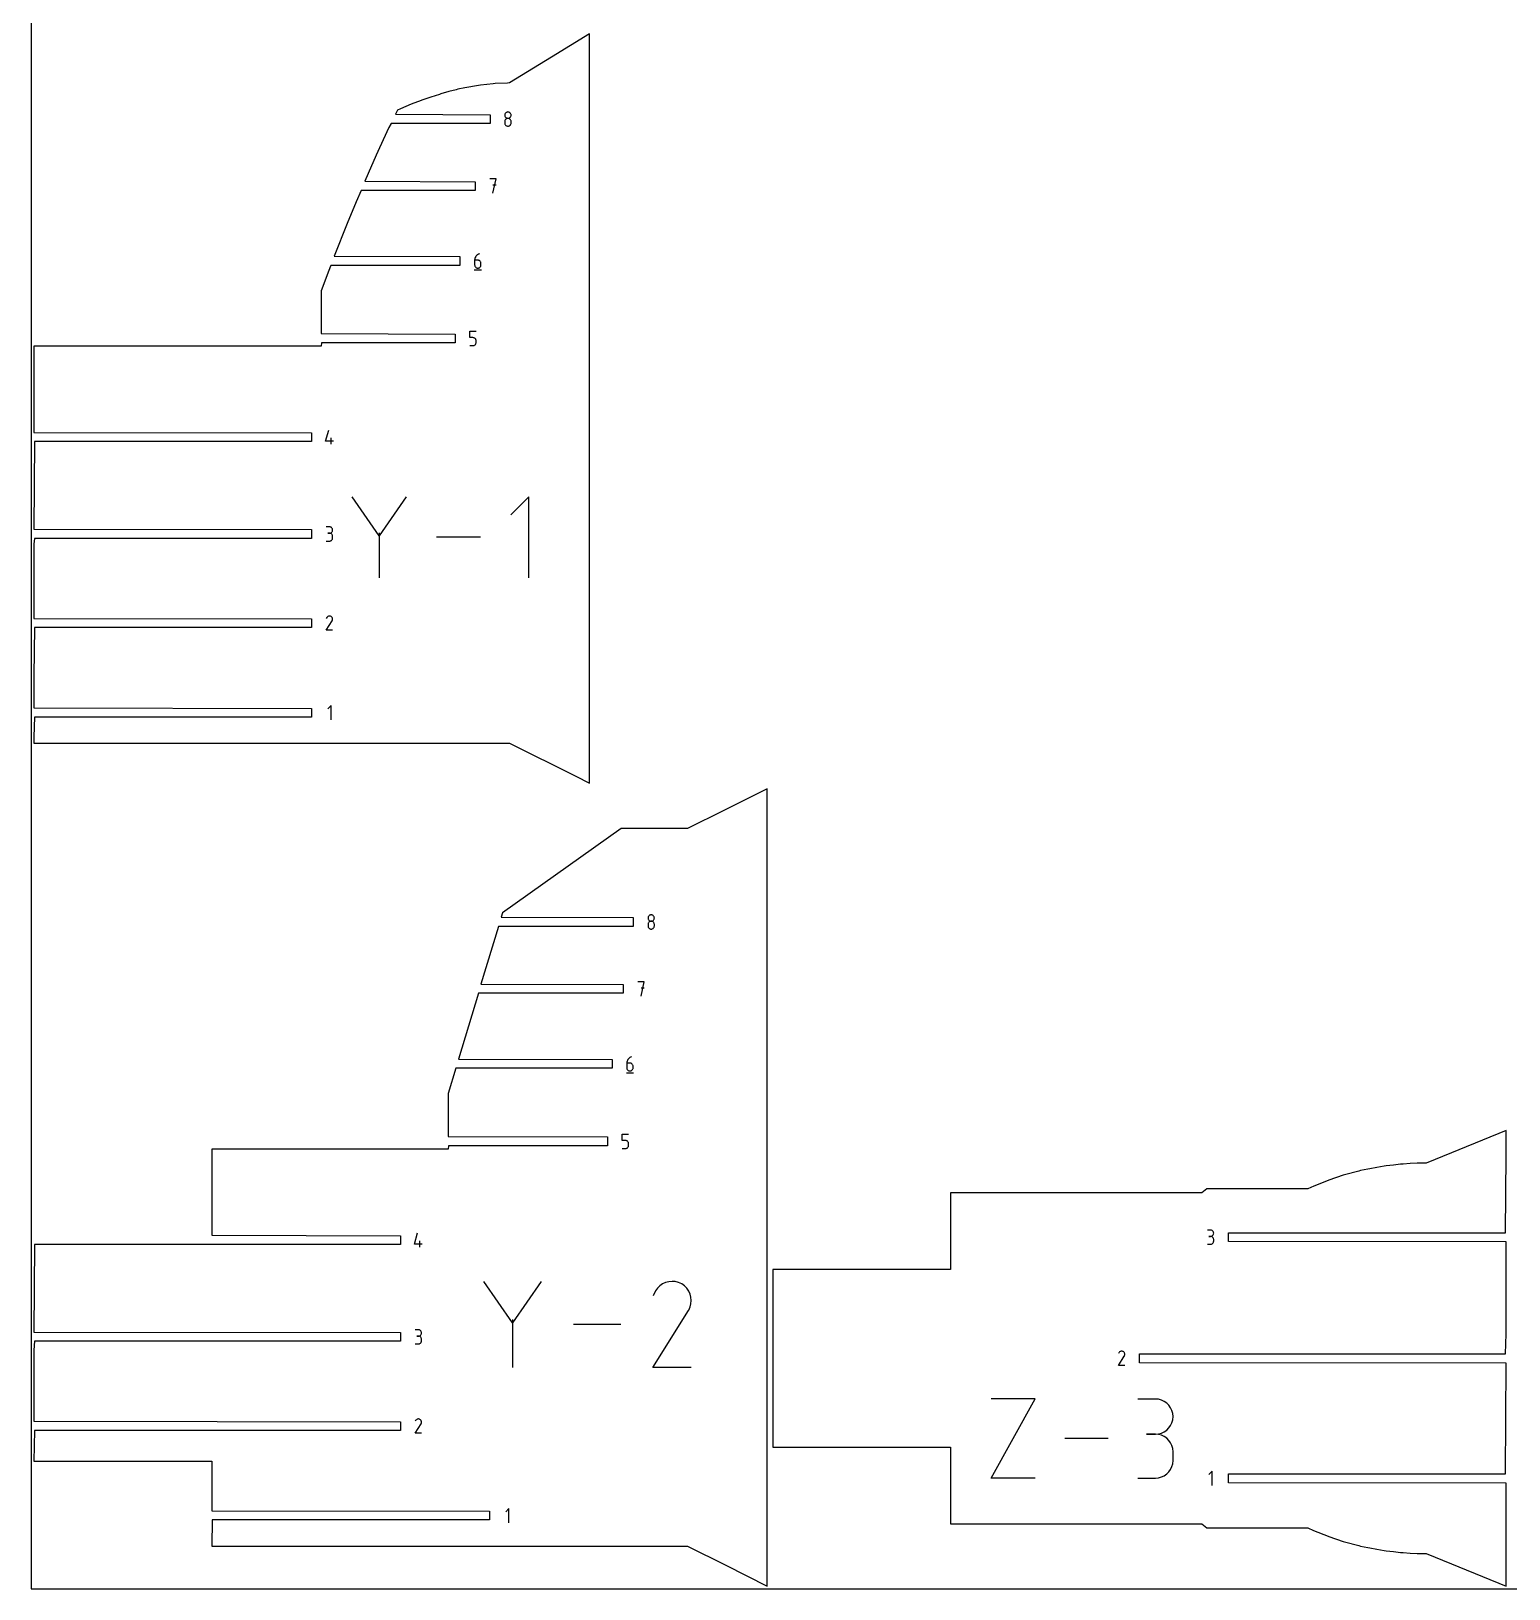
# Model space of a CAD drawing. Extents: x 0 to 3000, y 0 to 3000.
# Drawn here: x 0 to 831, y 0 to 876 of the extents above; entities that cross this region are included whole.
import ezdxf

# ---------------------------------------------------------------- set-up
doc = ezdxf.new("R2010")
doc.units = 0

msp = doc.modelspace()

# ---------------------------------------------------------------- linework, layer by layer
at = {"layer": 'annotation', "color": 1}
for p, q in [((266.40519, 829.520083), (266.376524, 829.201983)), ((266.376524, 829.201983), (266.376524, 829.201983)), ((266.376524, 829.201983), (266.405206, 828.88239)), ((266.40519, 825.96392), (266.376524, 825.644477)), ((266.376524, 825.644477), (266.376524, 824.75949)), ((266.376524, 824.75949), (266.376524, 824.75949)), ((266.376524, 824.75949), (266.405206, 824.440069)), ((266.487819, 829.819795), (266.40519, 829.520083)), ((266.487819, 826.26468), (266.40519, 825.96392)), ((266.405206, 828.88239), (266.487877, 828.581515)), ((266.405206, 824.440069), (266.487877, 824.139654)), ((266.619362, 830.096038), (266.487819, 829.819795)), ((266.619362, 826.541709), (266.487819, 826.26468)), ((266.487877, 828.581515), (266.619474, 828.304398)), ((266.487877, 824.139654), (266.619474, 823.863206)), ((266.79477, 830.343727), (266.619362, 830.096038)), ((266.79477, 826.789961), (266.619362, 826.541709)), ((266.619474, 828.304398), (266.794935, 828.056083)), ((267.008991, 830.55778), (266.79477, 830.343727)), ((267.008991, 827.004392), (266.79477, 826.789961)), ((266.794935, 828.056083), (267.009198, 827.84161)), ((267.256977, 830.733114), (267.008991, 830.55778)), ((267.256977, 827.179955), (267.008991, 827.004392)), ((267.009198, 827.84161), (267.2572, 827.666022)), ((267.533677, 830.864645), (267.256977, 830.733114)), ((267.533677, 827.311605), (267.256977, 827.179955)), ((267.2572, 827.666022), (267.53388, 827.534359)), ((267.834041, 830.947292), (267.533677, 830.864645)), ((267.834041, 827.394294), (267.533677, 827.311605)), ((267.53388, 827.534359), (267.834174, 827.451664)), ((268.15302, 830.97597), (267.834041, 830.947292)), ((268.15302, 827.422979), (267.834041, 827.394294)), ((267.834174, 827.451664), (268.15302, 827.422979)), ((268.471998, 830.947292), (268.15302, 830.97597)), ((268.15302, 830.97597), (268.15302, 830.97597)), ((268.15302, 827.422979), (268.471866, 827.451664)), ((268.471998, 827.394311), (268.15302, 827.422979)), ((268.15302, 827.422979), (268.15302, 827.422979)), ((268.15302, 827.422979), (268.15302, 827.422979)), ((268.471866, 827.451664), (268.77216, 827.534359)), ((268.772363, 830.864645), (268.471998, 830.947292)), ((268.772363, 827.311662), (268.471998, 827.394311)), ((268.77216, 827.534359), (269.04884, 827.666022)), ((269.049063, 830.733114), (268.772363, 830.864645)), ((269.049063, 827.180067), (268.772363, 827.311662)), ((269.04884, 827.666022), (269.296842, 827.84161)), ((269.297048, 830.55778), (269.049063, 830.733114)), ((269.297048, 827.004557), (269.049063, 827.180067)), ((269.296842, 827.84161), (269.511105, 828.056083)), ((269.51127, 830.343727), (269.297048, 830.55778)), ((269.51127, 826.790168), (269.297048, 827.004557)), ((269.511105, 828.056083), (269.686566, 828.304398)), ((269.686678, 830.096038), (269.51127, 830.343727)), ((269.686678, 826.541931), (269.51127, 826.790168)), ((269.686566, 828.304398), (269.818163, 828.581515)), ((269.686566, 823.863206), (269.818163, 824.139654)), ((269.818221, 829.819795), (269.686678, 830.096038)), ((269.818221, 826.264882), (269.686678, 826.541931)), ((269.818163, 828.581515), (269.900834, 828.88239)), ((269.818163, 824.139654), (269.900834, 824.440069)), ((269.90085, 829.520083), (269.818221, 829.819795)), ((269.90085, 825.964052), (269.818221, 826.264882)), ((269.900834, 828.88239), (269.929516, 829.201983)), ((269.900834, 824.440069), (269.929516, 824.75949)), ((269.929516, 829.201983), (269.90085, 829.520083)), ((269.929516, 825.644477), (269.90085, 825.964052)), ((269.929516, 829.201983), (269.929516, 829.201983)), ((269.929516, 824.75949), (269.929516, 825.644477)), ((269.929516, 825.644477), (269.929516, 825.644477)), ((266.619474, 823.863206), (266.794935, 823.615682)), ((266.794935, 823.615682), (267.009198, 823.402041)), ((267.009198, 823.402041), (267.2572, 823.227244)), ((267.2572, 823.227244), (267.53388, 823.096249)), ((267.53388, 823.096249), (267.834174, 823.014016)), ((267.834174, 823.014016), (268.15302, 822.985503)), ((268.15302, 822.985503), (268.471866, 823.014016)), ((268.15302, 822.985503), (268.15302, 822.985503)), ((268.471866, 823.014016), (268.77216, 823.096249)), ((268.77216, 823.096249), (269.04884, 823.227244)), ((269.04884, 823.227244), (269.296842, 823.402041)), ((269.296842, 823.402041), (269.511105, 823.615682)), ((269.511105, 823.615682), (269.686566, 823.863206)), ((261.508693, 793.301546), (257.951187, 793.301546)), ((259.730191, 785.301546), (261.508693, 793.301546)), ((261.508693, 789.739023), (259.730191, 789.739023)), ((249.475558, 748.116103), (249.436222, 747.575367)), ((249.436222, 747.575367), (249.436222, 744.916393)), ((251.212717, 747.575367), (249.436222, 747.575367)), ((249.590372, 748.635645), (249.475558, 748.116103)), ((249.775868, 749.12755), (249.590372, 748.635645)), ((250.027253, 749.585377), (249.775868, 749.12755)), ((250.339734, 750.002685), (250.027253, 749.585377)), ((250.708516, 750.373031), (250.339734, 750.002685)), ((251.128804, 750.689975), (250.708516, 750.373031)), ((251.595807, 750.947076), (251.128804, 750.689975)), ((251.532224, 747.546854), (251.212717, 747.575367)), ((251.832869, 747.46462), (251.532224, 747.546854)), ((252.104728, 751.13789), (251.595807, 750.947076)), ((252.109652, 747.333625), (251.832869, 747.46462)), ((252.104728, 751.13789), (252.104728, 751.13789)), ((252.357572, 747.158828), (252.109652, 747.333625)), ((252.571628, 746.945188), (252.357572, 747.158828)), ((252.746821, 746.697664), (252.571628, 746.945188)), ((252.87815, 746.421215), (252.746821, 746.697664)), ((252.960614, 746.120801), (252.87815, 746.421215)), ((252.989213, 745.80138), (252.960614, 746.120801)), ((252.989213, 744.916393), (252.989213, 745.80138)), ((252.989213, 745.80138), (252.989213, 745.80138)), ((249.213721, 742.13789), (253.213721, 742.13789)), ((249.436222, 744.916393), (249.436222, 744.916393)), ((249.436222, 744.916393), (249.464903, 744.596817)), ((249.464903, 744.596817), (249.547574, 744.295988)), ((249.547574, 744.295988), (249.679171, 744.018938)), ((249.679171, 744.018938), (249.854632, 743.770702)), ((249.854632, 743.770702), (250.068895, 743.556312)), ((250.068895, 743.556312), (250.316898, 743.380803)), ((250.316898, 743.380803), (250.593577, 743.249207)), ((250.593577, 743.249207), (250.893871, 743.166559)), ((250.893871, 743.166559), (251.212717, 743.13789)), ((251.212717, 743.13789), (251.532224, 743.166559)), ((251.212717, 743.13789), (251.212717, 743.13789)), ((251.532224, 743.166559), (251.832869, 743.249207)), ((251.832869, 743.249207), (252.109652, 743.380803)), ((252.109652, 743.380803), (252.357572, 743.556312)), ((252.357572, 743.556312), (252.571628, 743.770702)), ((252.571628, 743.770702), (252.746821, 744.018938)), ((252.746821, 744.018938), (252.87815, 744.295988)), ((252.87815, 744.295988), (252.960614, 744.596817)), ((252.960614, 744.596817), (252.989213, 744.916393)), ((246.716333, 703.997149), (246.716333, 707.559672)), ((246.716333, 707.559672), (250.269324, 707.559672)), ((248.492828, 703.997149), (246.716333, 703.997149)), ((248.811807, 703.968635), (248.492828, 703.997149)), ((249.112171, 703.886402), (248.811807, 703.968635)), ((249.388871, 703.755407), (249.112171, 703.886402)), ((249.636857, 703.58061), (249.388871, 703.755407)), ((249.851079, 703.36697), (249.636857, 703.58061)), ((250.026486, 703.119446), (249.851079, 703.36697)), ((250.158029, 702.842997), (250.026486, 703.119446)), ((250.240659, 702.542582), (250.158029, 702.842997)), ((250.240642, 701.018599), (250.269324, 701.338175)), ((250.269324, 702.223161), (250.240659, 702.542582)), ((250.269324, 701.338175), (250.269324, 702.223161)), ((250.269324, 702.223161), (250.269324, 702.223161)), ((246.716333, 699.559672), (248.492828, 699.559672)), ((248.492828, 699.559672), (248.811675, 699.58834)), ((248.492828, 699.559672), (248.492828, 699.559672)), ((248.811675, 699.58834), (249.111969, 699.670989)), ((249.111969, 699.670989), (249.388648, 699.802585)), ((249.388648, 699.802585), (249.63665, 699.978094)), ((249.63665, 699.978094), (249.850913, 700.192483)), ((249.850913, 700.192483), (250.026375, 700.44072)), ((250.026375, 700.44072), (250.157972, 700.717769)), ((250.157972, 700.717769), (250.240642, 701.018599)), ((165.553612, 645.784592), (167.327599, 652.006089)), ((169.995603, 645.784592), (165.553612, 645.784592)), ((168.66411, 644.006089), (168.66411, 647.559081)), ((195.644714, 592.458609), (180.457986, 614.420691)), ((210.828588, 614.420691), (195.644714, 592.458609)), ((279.994014, 614.419264), (269.872383, 604.294778)), ((279.994014, 568.890486), (279.994014, 614.419264)), ((167.774608, 597.525192), (165.998112, 597.525192)), ((168.094115, 597.496514), (167.774608, 597.525192)), ((168.39476, 597.413867), (168.094115, 597.496514)), ((168.671542, 597.282335), (168.39476, 597.413867)), ((168.919462, 597.107001), (168.671542, 597.282335)), ((169.133518, 596.892948), (168.919462, 597.107001)), ((169.308711, 596.645259), (169.133518, 596.892948)), ((169.44004, 596.369017), (169.308711, 596.645259)), ((169.522504, 596.069304), (169.44004, 596.369017)), ((169.551103, 595.751205), (169.522504, 596.069304)), ((165.998112, 589.534724), (167.774608, 589.534724)), ((167.774608, 593.972201), (166.885106, 593.972201)), ((166.885106, 593.972201), (167.774608, 593.972201)), ((167.774608, 593.972201), (168.094115, 594.000886)), ((168.094115, 593.943522), (167.774608, 593.972201)), ((167.774608, 593.972201), (167.774608, 593.972201)), ((167.774608, 589.534724), (168.094115, 589.563386)), ((167.774608, 589.534724), (167.774608, 589.534724)), ((168.094115, 594.000886), (168.39476, 594.083581)), ((168.39476, 593.860876), (168.094115, 593.943522)), ((168.094115, 589.563386), (168.39476, 589.645991)), ((168.39476, 594.083581), (168.671542, 594.215243)), ((168.671542, 593.729344), (168.39476, 593.860876)), ((168.39476, 589.645991), (168.671542, 589.777469)), ((168.671542, 594.215243), (168.919462, 594.390832)), ((168.919462, 593.55401), (168.671542, 593.729344)), ((168.671542, 589.777469), (168.919462, 589.95275)), ((168.919462, 594.390832), (169.133518, 594.605304)), ((169.133518, 593.339957), (168.919462, 593.55401)), ((168.919462, 589.95275), (169.133518, 590.166761)), ((169.133518, 594.605304), (169.308711, 594.85362)), ((169.308711, 593.092268), (169.133518, 593.339957)), ((169.133518, 590.166761), (169.308711, 590.414434)), ((169.308711, 594.85362), (169.44004, 595.130736)), ((169.44004, 592.816026), (169.308711, 593.092268)), ((169.308711, 590.414434), (169.44004, 590.690697)), ((169.44004, 595.130736), (169.522504, 595.431612)), ((169.522504, 592.516313), (169.44004, 592.816026)), ((169.44004, 590.690697), (169.522504, 590.99048)), ((169.522504, 595.431612), (169.551103, 595.751205)), ((169.551103, 592.198213), (169.522504, 592.516313)), ((169.522504, 590.99048), (169.551103, 591.308711)), ((169.551103, 595.751205), (169.551103, 595.751205)), ((169.551103, 591.308711), (169.551103, 592.198213)), ((169.551103, 592.198213), (169.551103, 592.198213)), ((195.644714, 594.225969), (195.644714, 568.889058)), ((252.801947, 591.654875), (227.90759, 591.654875)), ((165.998112, 539.354898), (169.281192, 544.640236)), ((166.236416, 546.465396), (166.003129, 546.017885)), ((166.421549, 546.727916), (166.236416, 546.465396)), ((166.643666, 546.94706), (166.421549, 546.727916)), ((166.896013, 547.121072), (166.643666, 546.94706)), ((167.171834, 547.248197), (166.896013, 547.121072)), ((167.464374, 547.326681), (167.171834, 547.248197)), ((167.766878, 547.354768), (167.464374, 547.326681)), ((168.07259, 547.330704), (167.766878, 547.354768)), ((168.374755, 547.252733), (168.07259, 547.330704)), ((168.666618, 547.119102), (168.374755, 547.252733)), ((168.927658, 546.933738), (168.666618, 547.119102)), ((168.666618, 547.119102), (168.666618, 547.119102)), ((169.145916, 546.711303), (168.927658, 546.933738)), ((169.319451, 546.458614), (169.145916, 546.711303)), ((169.281192, 544.640236), (169.285117, 544.645092)), ((169.281192, 544.640236), (169.281192, 544.640236)), ((169.285117, 544.645092), (169.288881, 544.64999)), ((169.288881, 544.64999), (169.292508, 544.654971)), ((169.292508, 544.654971), (169.296024, 544.660075)), ((169.296024, 544.660075), (169.299454, 544.665345)), ((169.299454, 544.665345), (169.302821, 544.670821)), ((169.302821, 544.670821), (169.306151, 544.676544)), ((169.306151, 544.676544), (169.309469, 544.682557)), ((169.309469, 544.682557), (169.312799, 544.6889)), ((169.312799, 544.6889), (169.448357, 544.979954)), ((169.312799, 544.6889), (169.312799, 544.6889)), ((169.446322, 546.182487), (169.319451, 546.458614)), ((169.524589, 545.88974), (169.446322, 546.182487)), ((169.448357, 544.979954), (169.527547, 545.281656)), ((169.552311, 545.587191), (169.524589, 545.88974)), ((169.527547, 545.281656), (169.552311, 545.587191)), ((169.551103, 539.354898), (165.998112, 539.354898)), ((168.66411, 496.963794), (166.885607, 495.18479)), ((168.66411, 488.963794), (168.66411, 496.963794)), ((346.981202, 377.756913), (346.952536, 377.438813)), ((346.952536, 377.438813), (346.952536, 377.438813)), ((346.952536, 377.438813), (346.981218, 377.11922)), ((347.063831, 378.056625), (346.981202, 377.756913)), ((346.981218, 377.11922), (347.063889, 376.818344)), ((347.195375, 378.332867), (347.063831, 378.056625)), ((347.370782, 378.580557), (347.195375, 378.332867)), ((347.585004, 378.79461), (347.370782, 378.580557)), ((347.832989, 378.969943), (347.585004, 378.79461)), ((348.109689, 379.101475), (347.832989, 378.969943)), ((348.410054, 379.184122), (348.109689, 379.101475)), ((348.729032, 379.2128), (348.410054, 379.184122)), ((349.048011, 379.184122), (348.729032, 379.2128)), ((348.729032, 379.2128), (348.729032, 379.2128)), ((349.348375, 379.101475), (349.048011, 379.184122)), ((349.625075, 378.969943), (349.348375, 379.101475)), ((349.873061, 378.79461), (349.625075, 378.969943)), ((350.087282, 378.580557), (349.873061, 378.79461)), ((350.26269, 378.332867), (350.087282, 378.580557)), ((350.394233, 378.056625), (350.26269, 378.332867)), ((350.394175, 376.818344), (350.476846, 377.11922)), ((350.476862, 377.756913), (350.394233, 378.056625)), ((350.476846, 377.11922), (350.505528, 377.438813)), ((350.505528, 377.438813), (350.476862, 377.756913)), ((350.505528, 377.438813), (350.505528, 377.438813)), ((346.981202, 374.20075), (346.952536, 373.881306)), ((346.952536, 373.881306), (346.952536, 372.996319)), ((346.952536, 372.996319), (346.952536, 372.996319)), ((346.952536, 372.996319), (346.981218, 372.676899)), ((347.063831, 374.501509), (346.981202, 374.20075)), ((346.981218, 372.676899), (347.063889, 372.376484)), ((347.195375, 374.778538), (347.063831, 374.501509)), ((347.063889, 376.818344), (347.195486, 376.541228)), ((347.063889, 372.376484), (347.195486, 372.100035)), ((347.370782, 375.026791), (347.195375, 374.778538)), ((347.195486, 376.541228), (347.370947, 376.292913)), ((347.195486, 372.100035), (347.370947, 371.852511)), ((347.585004, 375.241222), (347.370782, 375.026791)), ((347.370947, 376.292913), (347.58521, 376.07844)), ((347.370947, 371.852511), (347.58521, 371.638871)), ((347.832989, 375.416785), (347.585004, 375.241222)), ((347.58521, 376.07844), (347.833212, 375.902851)), ((347.58521, 371.638871), (347.833212, 371.464074)), ((348.109689, 375.548434), (347.832989, 375.416785)), ((347.833212, 375.902851), (348.109892, 375.771189)), ((347.833212, 371.464074), (348.109892, 371.333079)), ((348.410054, 375.631124), (348.109689, 375.548434)), ((348.109892, 375.771189), (348.410186, 375.688494)), ((348.109892, 371.333079), (348.410186, 371.250846)), ((348.729032, 375.659809), (348.410054, 375.631124)), ((348.410186, 375.688494), (348.729032, 375.659809)), ((348.410186, 371.250846), (348.729032, 371.222332)), ((348.729032, 375.659809), (349.047878, 375.688494)), ((349.048011, 375.631141), (348.729032, 375.659809)), ((348.729032, 375.659809), (348.729032, 375.659809)), ((348.729032, 375.659809), (348.729032, 375.659809)), ((348.729032, 371.222332), (349.047878, 371.250846)), ((348.729032, 371.222332), (348.729032, 371.222332)), ((349.047878, 375.688494), (349.348172, 375.771189)), ((349.047878, 371.250846), (349.348172, 371.333079)), ((349.348375, 375.548492), (349.048011, 375.631141)), ((349.348172, 375.771189), (349.624852, 375.902851)), ((349.348172, 371.333079), (349.624852, 371.464074)), ((349.625075, 375.416896), (349.348375, 375.548492)), ((349.624852, 375.902851), (349.872854, 376.07844)), ((349.624852, 371.464074), (349.872854, 371.638871)), ((349.873061, 375.241387), (349.625075, 375.416896)), ((349.872854, 376.07844), (350.087117, 376.292913)), ((349.872854, 371.638871), (350.087117, 371.852511)), ((350.087282, 375.026997), (349.873061, 375.241387)), ((350.087117, 376.292913), (350.262578, 376.541228)), ((350.087117, 371.852511), (350.262578, 372.100035)), ((350.26269, 374.778761), (350.087282, 375.026997)), ((350.262578, 376.541228), (350.394175, 376.818344)), ((350.262578, 372.100035), (350.394175, 372.376484)), ((350.394233, 374.501712), (350.26269, 374.778761)), ((350.394175, 372.376484), (350.476846, 372.676899)), ((350.476862, 374.200882), (350.394233, 374.501712)), ((350.476846, 372.676899), (350.505528, 372.996319)), ((350.505528, 373.881306), (350.476862, 374.200882)), ((350.505528, 372.996319), (350.505528, 373.881306)), ((350.505528, 373.881306), (350.505528, 373.881306)), ((344.854904, 341.538376), (341.297398, 341.538376)), ((343.076402, 333.538376), (344.854904, 341.538376)), ((344.854904, 337.975852), (343.076402, 337.975852)), ((335.878871, 298.239514), (335.56639, 297.822207)), ((336.247652, 298.609861), (335.878871, 298.239514)), ((336.667941, 298.926805), (336.247652, 298.609861)), ((337.134943, 299.183905), (336.667941, 298.926805)), ((337.643865, 299.37472), (337.134943, 299.183905)), ((337.643865, 299.37472), (337.643865, 299.37472)), ((334.752857, 290.37472), (338.752857, 290.37472)), ((335.014695, 296.352933), (334.975358, 295.812197)), ((334.975358, 295.812197), (334.975358, 293.153223)), ((336.751854, 295.812197), (334.975358, 295.812197)), ((334.975358, 293.153223), (334.975358, 293.153223)), ((334.975358, 293.153223), (335.00404, 292.833647)), ((335.00404, 292.833647), (335.086711, 292.532817)), ((335.129508, 296.872475), (335.014695, 296.352933)), ((335.086711, 292.532817), (335.218308, 292.255768)), ((335.315005, 297.36438), (335.129508, 296.872475)), ((335.218308, 292.255768), (335.393769, 292.007531)), ((335.56639, 297.822207), (335.315005, 297.36438)), ((335.393769, 292.007531), (335.608032, 291.793142)), ((335.608032, 291.793142), (335.856034, 291.617633)), ((335.856034, 291.617633), (336.132714, 291.486037)), ((336.132714, 291.486037), (336.433008, 291.403388)), ((336.433008, 291.403388), (336.751854, 291.37472)), ((337.071361, 295.783683), (336.751854, 295.812197)), ((336.751854, 291.37472), (337.071361, 291.403388)), ((336.751854, 291.37472), (336.751854, 291.37472)), ((337.372006, 295.70145), (337.071361, 295.783683)), ((337.071361, 291.403388), (337.372006, 291.486037)), ((337.648789, 295.570455), (337.372006, 295.70145)), ((337.372006, 291.486037), (337.648789, 291.617633)), ((337.896708, 295.395658), (337.648789, 295.570455)), ((337.648789, 291.617633), (337.896708, 291.793142)), ((338.110765, 295.182018), (337.896708, 295.395658)), ((337.896708, 291.793142), (338.110765, 292.007531)), ((338.285958, 294.934494), (338.110765, 295.182018)), ((338.110765, 292.007531), (338.285958, 292.255768)), ((338.417286, 294.658045), (338.285958, 294.934494)), ((338.285958, 292.255768), (338.417286, 292.532817)), ((338.49975, 294.35763), (338.417286, 294.658045)), ((338.417286, 292.532817), (338.49975, 292.833647)), ((338.52835, 294.038209), (338.49975, 294.35763)), ((338.49975, 292.833647), (338.52835, 293.153223)), ((338.52835, 293.153223), (338.52835, 294.038209)), ((338.52835, 294.038209), (338.52835, 294.038209)), ((332.468622, 252.233978), (332.468622, 255.796502)), ((332.468622, 255.796502), (336.021614, 255.796502)), ((334.245118, 252.233978), (332.468622, 252.233978)), ((332.468622, 247.796502), (334.245118, 247.796502)), ((334.564096, 252.205465), (334.245118, 252.233978)), ((334.245118, 247.796502), (334.563964, 247.82517)), ((334.245118, 247.796502), (334.245118, 247.796502)), ((334.563964, 247.82517), (334.864258, 247.907819)), ((334.864461, 252.123231), (334.564096, 252.205465)), ((334.864258, 247.907819), (335.140938, 248.039414)), ((335.141161, 251.992237), (334.864461, 252.123231)), ((335.140938, 248.039414), (335.38894, 248.214924)), ((335.389146, 251.817439), (335.141161, 251.992237)), ((335.38894, 248.214924), (335.603203, 248.429313)), ((335.603368, 251.603799), (335.389146, 251.817439)), ((335.603203, 248.429313), (335.778664, 248.677549)), ((335.778776, 251.356275), (335.603368, 251.603799)), ((335.778664, 248.677549), (335.910261, 248.954599)), ((335.910319, 251.079827), (335.778776, 251.356275)), ((335.910261, 248.954599), (335.992932, 249.255428)), ((335.992948, 250.779412), (335.910319, 251.079827)), ((335.992932, 249.255428), (336.021614, 249.575004)), ((336.021614, 250.459991), (335.992948, 250.779412)), ((336.021614, 249.575004), (336.021614, 250.459991)), ((336.021614, 250.459991), (336.021614, 250.459991)), ((663.325855, 201.890378), (661.549359, 201.890378)), ((663.645362, 201.8617), (663.325855, 201.890378)), ((663.946007, 201.779053), (663.645362, 201.8617)), ((664.22279, 201.647522), (663.946007, 201.779053)), ((664.470709, 201.472188), (664.22279, 201.647522)), ((215.553618, 194.021421), (217.327605, 200.242919)), ((219.99561, 194.021421), (215.553618, 194.021421)), ((218.664116, 192.242919), (218.664116, 195.79591)), ((661.549359, 193.899911), (663.325855, 193.899911)), ((663.325855, 198.337387), (662.436353, 198.337387)), ((662.436353, 198.337387), (663.325855, 198.337387)), ((663.325855, 198.337387), (663.645362, 198.366072)), ((663.645362, 198.308709), (663.325855, 198.337387)), ((663.325855, 198.337387), (663.325855, 198.337387)), ((663.325855, 193.899911), (663.645362, 193.928573)), ((663.325855, 193.899911), (663.325855, 193.899911)), ((663.645362, 198.366072), (663.946007, 198.448767)), ((663.946007, 198.226062), (663.645362, 198.308709)), ((663.645362, 193.928573), (663.946007, 194.011178)), ((663.946007, 198.448767), (664.22279, 198.58043)), ((664.22279, 198.09453), (663.946007, 198.226062)), ((663.946007, 194.011178), (664.22279, 194.142656)), ((664.22279, 198.58043), (664.470709, 198.756018)), ((664.470709, 197.919197), (664.22279, 198.09453)), ((664.22279, 194.142656), (664.470709, 194.317936)), ((664.684766, 201.258135), (664.470709, 201.472188)), ((664.470709, 198.756018), (664.684766, 198.970491)), ((664.684766, 197.705144), (664.470709, 197.919197)), ((664.470709, 194.317936), (664.684766, 194.531948)), ((664.859959, 201.010446), (664.684766, 201.258135)), ((664.684766, 198.970491), (664.859959, 199.218806)), ((664.859959, 197.457454), (664.684766, 197.705144)), ((664.684766, 194.531948), (664.859959, 194.77962)), ((664.991287, 200.734203), (664.859959, 201.010446)), ((664.859959, 199.218806), (664.991287, 199.495923)), ((664.991287, 197.181212), (664.859959, 197.457454)), ((664.859959, 194.77962), (664.991287, 195.055883)), ((665.073752, 200.434491), (664.991287, 200.734203)), ((664.991287, 199.495923), (665.073752, 199.796798)), ((665.073752, 196.8815), (664.991287, 197.181212)), ((664.991287, 195.055883), (665.073752, 195.355666)), ((665.102351, 200.116391), (665.073752, 200.434491)), ((665.073752, 199.796798), (665.102351, 200.116391)), ((665.102351, 196.5634), (665.073752, 196.8815)), ((665.073752, 195.355666), (665.102351, 195.673898)), ((665.102351, 200.116391), (665.102351, 200.116391)), ((665.102351, 195.673898), (665.102351, 196.5634)), ((665.102351, 196.5634), (665.102351, 196.5634)), ((270.738721, 149.628129), (254.576791, 173.000486)), ((286.897613, 173.000486), (270.738721, 149.628129)), ((351.178291, 167.611263), (349.765376, 164.900896)), ((352.299554, 169.20123), (351.178291, 167.611263)), ((353.644817, 170.528483), (352.299554, 169.20123)), ((355.173168, 171.582394), (353.644817, 170.528483)), ((356.843691, 172.352333), (355.173168, 171.582394)), ((358.615474, 172.827673), (356.843691, 172.352333)), ((360.447602, 172.997785), (358.615474, 172.827673)), ((362.299162, 172.85204), (360.447602, 172.997785)), ((364.129239, 172.379809), (362.299162, 172.85204)), ((365.896921, 171.570465), (364.129239, 172.379809)), ((367.477922, 170.447802), (365.896921, 171.570465)), ((365.896921, 171.570465), (365.896921, 171.570465)), ((368.799811, 169.100613), (367.477922, 170.447802)), ((369.850833, 167.570186), (368.799811, 169.100613)), ((370.619235, 165.897812), (369.850833, 167.570186)), ((369.810545, 156.851835), (370.631556, 158.614615)), ((371.093262, 164.124779), (370.619235, 165.897812)), ((370.631556, 158.614615), (371.111176, 160.441892)), ((371.26116, 162.292376), (371.093262, 164.124779)), ((371.111176, 160.441892), (371.26116, 162.292376)), ((270.738721, 151.508978), (270.738721, 124.54508)), ((349.73499, 124.546206), (369.619117, 156.557098)), ((369.619117, 156.557098), (369.642888, 156.586512)), ((369.619117, 156.557098), (369.619117, 156.557098)), ((369.642888, 156.586512), (369.665683, 156.616176)), ((369.665683, 156.616176), (369.687653, 156.646341)), ((369.687653, 156.646341), (369.708948, 156.677255)), ((369.708948, 156.677255), (369.729717, 156.70917)), ((369.729717, 156.70917), (369.750112, 156.742336)), ((369.750112, 156.742336), (369.770281, 156.777002)), ((369.770281, 156.777002), (369.790375, 156.813418)), ((369.790375, 156.813418), (369.810545, 156.851835)), ((369.810545, 156.851835), (369.810545, 156.851835)), ((217.774614, 145.762022), (215.998118, 145.762022)), ((217.774614, 142.20903), (216.885112, 142.20903)), ((216.885112, 142.20903), (217.774614, 142.20903)), ((218.094121, 145.733343), (217.774614, 145.762022)), ((217.774614, 142.20903), (218.094121, 142.237716)), ((218.094121, 142.180352), (217.774614, 142.20903)), ((217.774614, 142.20903), (217.774614, 142.20903)), ((218.394766, 145.650697), (218.094121, 145.733343)), ((218.094121, 142.237716), (218.394766, 142.32041)), ((218.394766, 142.097705), (218.094121, 142.180352)), ((218.671549, 145.519165), (218.394766, 145.650697)), ((218.394766, 142.32041), (218.671549, 142.452073)), ((218.671549, 141.966174), (218.394766, 142.097705)), ((218.919468, 145.343831), (218.671549, 145.519165)), ((218.671549, 142.452073), (218.919468, 142.627661)), ((218.919468, 141.79084), (218.671549, 141.966174)), ((219.133525, 145.129778), (218.919468, 145.343831)), ((218.919468, 142.627661), (219.133525, 142.842134)), ((219.133525, 141.576787), (218.919468, 141.79084)), ((219.308718, 144.882089), (219.133525, 145.129778)), ((219.133525, 142.842134), (219.308718, 143.09045)), ((219.308718, 141.329098), (219.133525, 141.576787)), ((219.440046, 144.605847), (219.308718, 144.882089)), ((219.308718, 143.09045), (219.440046, 143.367566)), ((219.440046, 141.052855), (219.308718, 141.329098)), ((219.52251, 144.306134), (219.440046, 144.605847)), ((219.440046, 143.367566), (219.52251, 143.668441)), ((219.52251, 140.753143), (219.440046, 141.052855)), ((219.55111, 143.988034), (219.52251, 144.306134)), ((219.52251, 143.668441), (219.55111, 143.988034)), ((219.55111, 140.435043), (219.52251, 140.753143)), ((219.55111, 143.988034), (219.55111, 143.988034)), ((219.55111, 139.545541), (219.55111, 140.435043)), ((219.55111, 140.435043), (219.55111, 140.435043)), ((331.566253, 148.772783), (305.073328, 148.772783)), ((215.998118, 137.771554), (217.774614, 137.771554)), ((217.774614, 137.771554), (218.094121, 137.800216)), ((217.774614, 137.771554), (217.774614, 137.771554)), ((218.094121, 137.800216), (218.394766, 137.882821)), ((218.394766, 137.882821), (218.671549, 138.014299)), ((218.671549, 138.014299), (218.919468, 138.189579)), ((218.919468, 138.189579), (219.133525, 138.403591)), ((219.133525, 138.403591), (219.308718, 138.651264)), ((219.308718, 138.651264), (219.440046, 138.927527)), ((219.440046, 138.927527), (219.52251, 139.227309)), ((219.52251, 139.227309), (219.55111, 139.545541)), ((611.787657, 132.814761), (611.55437, 132.367251)), ((611.97279, 133.077282), (611.787657, 132.814761)), ((612.194907, 133.296425), (611.97279, 133.077282)), ((612.447254, 133.470437), (612.194907, 133.296425)), ((612.723075, 133.597562), (612.447254, 133.470437)), ((613.015615, 133.676046), (612.723075, 133.597562)), ((613.318119, 133.704133), (613.015615, 133.676046)), ((613.623831, 133.680069), (613.318119, 133.704133)), ((613.925996, 133.602099), (613.623831, 133.680069)), ((614.217859, 133.468468), (613.925996, 133.602099)), ((614.4789, 133.283104), (614.217859, 133.468468)), ((614.217859, 133.468468), (614.217859, 133.468468)), ((614.697157, 133.060669), (614.4789, 133.283104)), ((614.870692, 132.807979), (614.697157, 133.060669)), ((614.997564, 132.531852), (614.870692, 132.807979)), ((615.07583, 132.239106), (614.997564, 132.531852)), ((614.999598, 131.329319), (615.078788, 131.631022)), ((615.103552, 131.936557), (615.07583, 132.239106)), ((615.078788, 131.631022), (615.103552, 131.936557)), ((371.253845, 124.546206), (349.73499, 124.546206)), ((611.549353, 125.704263), (614.832434, 130.989601)), ((615.102345, 125.704263), (611.549353, 125.704263)), ((614.832434, 130.989601), (614.836358, 130.994458)), ((614.832434, 130.989601), (614.832434, 130.989601)), ((614.836358, 130.994458), (614.840122, 130.999356)), ((614.840122, 130.999356), (614.84375, 131.004336)), ((614.84375, 131.004336), (614.847266, 131.009441)), ((614.847266, 131.009441), (614.850695, 131.01471)), ((614.850695, 131.01471), (614.854062, 131.020186)), ((614.854062, 131.020186), (614.857392, 131.02591)), ((614.857392, 131.02591), (614.86071, 131.031922)), ((614.86071, 131.031922), (614.86404, 131.038266)), ((614.86404, 131.038266), (614.999598, 131.329319)), ((614.86404, 131.038266), (614.86404, 131.038266)), ((539.964513, 62.325624), (564.695906, 106.866711)), ((564.695906, 106.866711), (539.964513, 106.866711)), ((632.346907, 106.815036), (622.456026, 106.815036)), ((634.125805, 106.655365), (632.346907, 106.815036)), ((635.799687, 106.195219), (634.125805, 106.655365)), ((637.340712, 105.462899), (635.799687, 106.195219)), ((638.721038, 104.486703), (637.340712, 105.462899)), ((639.912827, 103.294934), (638.721038, 104.486703)), ((640.888236, 101.915891), (639.912827, 103.294934)), ((641.619427, 100.377874), (640.888236, 101.915891)), ((642.078557, 98.709184), (641.619427, 100.377874)), ((642.237788, 96.938121), (642.078557, 98.709184)), ((642.078557, 95.158744), (642.237788, 96.938121)), ((642.237788, 96.938121), (642.237788, 96.938121)), ((215.998118, 87.591728), (219.281199, 92.877066)), ((216.236423, 94.702225), (216.003135, 94.254715)), ((216.421555, 94.964746), (216.236423, 94.702225)), ((216.643672, 95.183889), (216.421555, 94.964746)), ((216.896019, 95.357901), (216.643672, 95.183889)), ((217.17184, 95.485027), (216.896019, 95.357901)), ((217.46438, 95.56351), (217.17184, 95.485027)), ((217.766884, 95.591597), (217.46438, 95.56351)), ((218.072596, 95.567533), (217.766884, 95.591597)), ((218.374762, 95.489563), (218.072596, 95.567533)), ((218.666624, 95.355932), (218.374762, 95.489563)), ((218.927665, 95.170568), (218.666624, 95.355932)), ((218.666624, 95.355932), (218.666624, 95.355932)), ((219.145922, 94.948133), (218.927665, 95.170568)), ((219.319457, 94.695443), (219.145922, 94.948133)), ((219.281199, 92.877066), (219.285123, 92.881922)), ((219.281199, 92.877066), (219.281199, 92.877066)), ((219.285123, 92.881922), (219.288887, 92.88682)), ((219.288887, 92.88682), (219.292515, 92.8918)), ((219.292515, 92.8918), (219.296031, 92.896905)), ((219.296031, 92.896905), (219.29946, 92.902174)), ((219.29946, 92.902174), (219.302827, 92.90765)), ((219.302827, 92.90765), (219.306157, 92.913374)), ((219.306157, 92.913374), (219.309475, 92.919387)), ((219.309475, 92.919387), (219.312805, 92.92573)), ((219.312805, 92.92573), (219.448363, 93.216783)), ((219.312805, 92.92573), (219.312805, 92.92573)), ((219.446329, 94.419317), (219.319457, 94.695443)), ((219.524596, 94.12657), (219.446329, 94.419317)), ((219.448363, 93.216783), (219.527553, 93.518486)), ((219.552317, 93.824021), (219.524596, 94.12657)), ((219.527553, 93.518486), (219.552317, 93.824021)), ((634.125805, 87.192983), (635.799687, 87.653397)), ((635.799687, 87.653397), (637.340712, 88.386446)), ((637.340712, 88.386446), (638.721038, 89.364059)), ((638.721038, 89.364059), (639.912827, 90.558165)), ((639.912827, 90.558165), (640.888236, 91.940695)), ((640.888236, 91.940695), (641.619427, 93.483578)), ((641.619427, 93.483578), (642.078557, 95.158744)), ((219.55111, 87.591728), (215.998118, 87.591728)), ((605.757308, 84.596168), (581.403003, 84.596168)), ((632.346907, 87.033274), (627.394483, 87.033274)), ((627.394483, 87.033274), (632.346907, 87.033274)), ((632.346907, 87.033274), (634.125805, 87.192983)), ((634.125805, 86.873603), (632.346907, 87.033274)), ((632.346907, 87.033274), (632.346907, 87.033274)), ((635.799687, 86.413457), (634.125805, 86.873603)), ((637.340712, 85.681136), (635.799687, 86.413457)), ((638.721038, 84.704941), (637.340712, 85.681136)), ((639.912827, 83.513172), (638.721038, 84.704941)), ((640.888236, 82.134129), (639.912827, 83.513172)), ((641.619427, 80.596112), (640.888236, 82.134129)), ((642.078557, 78.927422), (641.619427, 80.596112)), ((642.237788, 77.156359), (642.078557, 78.927422)), ((641.619427, 68.763056), (642.078557, 70.432137)), ((642.078557, 70.432137), (642.237788, 72.203936)), ((642.237788, 72.203936), (642.237788, 77.156359)), ((642.237788, 77.156359), (642.237788, 77.156359)), ((564.695906, 62.325624), (539.964513, 62.325624)), ((622.456026, 62.327021), (632.346907, 62.327021)), ((632.346907, 62.327021), (634.125805, 62.4866)), ((632.346907, 62.327021), (632.346907, 62.327021)), ((634.125805, 62.4866), (635.799687, 62.946516)), ((635.799687, 62.946516), (637.340712, 63.678538)), ((637.340712, 63.678538), (638.721038, 64.654434)), ((638.721038, 64.654434), (639.912827, 65.845973)), ((639.912827, 65.845973), (640.888236, 67.224924)), ((640.888236, 67.224924), (641.619427, 68.763056)), ((664.215357, 66.17757), (662.436855, 64.398565)), ((664.215357, 58.17757), (664.215357, 66.17757)), ((268.664122, 45.200624), (266.88562, 43.42162)), ((268.664122, 37.200624), (268.664122, 45.200624))]:
    msp.add_line(p, q, dxfattribs=at)
at = {"layer": 'boundary', "color": 5}
for p, q in [((313.963721, 874.871278), (292.705402, 861.809082)), ((313.963721, 845.096974), (313.963721, 874.871278)), ((292.705402, 861.809082), (269.104942, 847.307688)), ((234.82738, 842.437489), (230.356622, 841.143051)), ((239.021824, 843.51608), (234.82738, 842.437489)), ((239.978512, 843.74616), (239.021824, 843.51608)), ((244.001991, 844.647922), (239.978512, 843.74616)), ((251.542243, 845.958206), (244.001991, 844.647922)), ((252.644256, 846.149687), (251.542243, 845.958206)), ((259.794777, 846.899966), (252.644256, 846.149687)), ((260.95451, 847.021643), (259.794777, 846.899966)), ((267.922332, 847.266157), (260.95451, 847.021643)), ((269.104942, 847.307688), (267.922332, 847.266157)), ((313.963721, 733.718252), (313.963721, 845.096974)), ((207.768189, 832.840739), (206.018322, 832.072575)), ((213.810816, 835.326704), (207.768189, 832.840739)), ((219.26194, 837.410465), (213.810816, 835.326704)), ((219.755162, 837.591464), (219.26194, 837.410465)), ((224.872404, 839.393637), (219.755162, 837.591464)), ((229.584821, 840.907514), (224.872404, 839.393637)), ((230.356622, 841.143051), (229.584821, 840.907514)), ((202.417457, 824.535753), (201.191044, 822.169917)), ((258.104024, 824.535754), (202.417457, 824.535753)), ((206.018322, 832.072575), (204.854811, 829.685753)), ((204.854811, 829.685753), (258.104023, 829.435753)), ((258.104023, 829.435753), (258.104024, 824.535754)), ((201.191044, 822.169917), (195.967275, 810.792783)), ((194.101533, 806.729344), (189.625396, 796.438199)), ((195.967275, 810.792783), (194.101533, 806.729344)), ((189.625396, 796.438199), (187.695693, 792.001546)), ((187.695693, 792.001546), (249.681194, 791.751546)), ((249.681194, 791.751546), (249.681195, 786.851546)), ((182.804538, 780.345485), (177.800684, 768.261827)), ((185.590143, 786.851546), (182.804538, 780.345485)), ((249.681195, 786.851546), (185.590143, 786.851546)), ((177.800684, 768.261827), (170.503495, 749.83789)), ((170.503495, 749.83789), (241.16372, 749.58789)), ((241.16372, 749.58789), (241.163721, 744.68789)), ((167.36684, 741.824784), (163.030486, 730.426315)), ((168.269589, 744.197752), (167.36684, 741.824784)), ((168.559701, 744.68789), (168.269589, 744.197752)), ((241.163721, 744.68789), (168.559701, 744.68789)), ((163.030486, 730.426315), (163.019853, 713.141877)), ((313.963722, 493.959013), (313.963721, 733.718252)), ((163.019853, 713.141877), (163.023799, 706.259672)), ((163.023799, 706.259672), (238.443832, 706.009672)), ((238.443832, 706.009672), (238.443832, 701.109672)), ((18.236926, 699.194081), (1.5875, 699.194081)), ((1.5875, 699.194081), (1.587501, 695.346817)), ((1.587501, 695.346817), (1.587501, 681.192598)), ((19.497767, 699.194081), (18.236926, 699.194081)), ((21.004143, 699.19408), (19.497767, 699.194081)), ((22.814687, 699.19408), (21.004143, 699.19408)), ((25.007983, 699.194081), (22.814687, 699.19408)), ((27.691696, 699.194081), (25.007983, 699.194081)), ((31.016749, 699.194081), (27.691696, 699.194081)), ((35.201912, 699.194081), (31.016749, 699.194081)), ((40.575969, 699.19408), (35.201912, 699.194081)), ((47.656665, 699.19408), (40.575969, 699.19408)), ((57.307413, 699.19408), (47.656665, 699.19408)), ((71.084936, 699.19408), (57.307413, 699.19408)), ((92.104395, 699.19408), (71.084936, 699.19408)), ((127.63666, 699.19408), (92.104395, 699.19408)), ((163.027849, 699.19408), (127.63666, 699.19408)), ((163.221894, 701.109672), (163.027849, 699.19408)), ((238.443832, 701.109672), (163.221894, 701.109672)), ((1.587501, 681.192598), (1.5875, 659.662572)), ((1.5875, 659.662572), (1.587501, 650.70609)), ((1.587501, 650.70609), (157.725611, 650.456089)), ((157.725611, 650.456089), (157.725611, 645.556089)), ((1.7825, 645.556089), (1.587501, 596.234473)), ((157.725611, 645.556089), (1.7825, 645.556089)), ((1.587501, 596.234473), (157.725611, 595.984473)), ((1.7825, 591.084473), (1.5875, 587.815448)), ((1.5875, 587.815448), (1.5875, 546.054963)), ((157.725611, 591.084473), (1.7825, 591.084473)), ((157.725611, 595.984473), (157.725611, 591.084473)), ((1.5875, 546.054963), (157.725611, 545.804963)), ((157.725611, 545.804963), (157.725611, 540.904963)), ((1.782501, 540.904963), (1.5875, 513.645077)), ((157.725611, 540.904963), (1.782501, 540.904963)), ((1.5875, 513.645077), (1.587501, 495.663795)), ((1.587501, 495.663795), (157.725611, 495.413794)), ((157.725611, 495.413794), (157.725611, 490.513794)), ((313.963722, 453.35067), (313.963722, 493.959013)), ((1.7825, 490.513794), (1.5875, 479.413826)), ((157.725611, 490.513794), (1.7825, 490.513794)), ((1.5875, 479.413826), (1.5875, 475.780055)), ((1.5875, 475.780055), (99.244248, 475.780054)), ((99.244248, 475.780054), (105.767989, 475.780054)), ((105.767989, 475.780054), (244.591195, 475.780054)), ((244.591195, 475.780054), (269.104941, 475.780054)), ((269.104941, 475.780054), (306.291487, 457.186787)), ((306.291487, 457.186787), (313.963722, 453.35067)), ((413.963734, 450.175671), (389.580867, 437.984235)), ((413.963734, 412.793351), (413.963734, 450.175671)), ((389.580867, 437.984235), (369.104954, 427.746275)), ((331.796768, 427.746274), (265.022383, 380.309404)), ((332.518923, 427.746274), (331.796768, 427.746274)), ((333.056221, 427.746275), (332.518923, 427.746274)), ((333.5934, 427.746274), (333.056221, 427.746275)), ((334.301566, 427.746274), (333.5934, 427.746274)), ((335.009791, 427.746274), (334.301566, 427.746274)), ((335.882199, 427.746274), (335.009791, 427.746274)), ((336.754578, 427.746274), (335.882199, 427.746274)), ((337.782737, 427.746274), (336.754578, 427.746274)), ((338.810916, 427.746274), (337.782737, 427.746274)), ((339.984977, 427.746274), (338.810916, 427.746274)), ((341.158978, 427.746274), (339.984977, 427.746274)), ((342.467542, 427.746274), (341.158978, 427.746274)), ((343.776186, 427.746274), (342.467542, 427.746274)), ((345.206801, 427.746274), (343.776186, 427.746274)), ((346.637407, 427.746274), (345.206801, 427.746274)), ((348.176204, 427.746274), (346.637407, 427.746274)), ((349.714969, 427.746274), (348.176204, 427.746274)), ((351.347111, 427.746274), (349.714969, 427.746274)), ((352.979246, 427.746275), (351.347111, 427.746274)), ((354.689034, 427.746274), (352.979246, 427.746275)), ((356.398758, 427.746273), (354.689034, 427.746274)), ((358.169671, 427.746274), (356.398758, 427.746273)), ((359.940652, 427.746274), (358.169671, 427.746274)), ((361.755766, 427.746274), (359.940652, 427.746274)), ((363.570884, 427.746274), (361.755766, 427.746274)), ((365.412652, 427.746275), (363.570884, 427.746274)), ((367.254344, 427.746275), (365.412652, 427.746275)), ((369.104954, 427.746275), (367.254344, 427.746275)), ((413.963734, 281.955082), (413.963734, 412.793351)), ((265.022383, 380.309404), (264.306337, 377.922583)), ((264.306337, 377.922583), (338.680035, 377.672583)), ((338.680035, 377.672583), (338.680036, 372.772584)), ((262.881338, 372.772583), (253.001079, 340.238375)), ((338.680036, 372.772584), (262.881338, 372.772583)), ((251.57608, 335.088376), (240.351987, 298.074719)), ((333.027405, 335.088376), (251.57608, 335.088376)), ((253.001079, 340.238375), (333.027405, 339.988376)), ((333.027405, 339.988376), (333.027405, 335.088376)), ((240.351987, 298.074719), (326.702857, 297.82472)), ((238.926987, 292.92472), (234.528509, 278.663117)), ((326.702858, 292.92472), (238.926987, 292.92472)), ((326.702857, 297.82472), (326.702858, 292.92472)), ((413.963735, 124.949208), (413.963734, 281.955082)), ((234.528509, 278.663117), (234.528503, 254.496501)), ((234.528503, 254.496501), (324.196121, 254.246502)), ((324.196121, 254.246502), (324.196121, 249.346502)), ((829.51497, 257.821157), (789.685744, 241.570779)), ((829.514969, 244.094332), (829.51497, 257.821157)), ((234.528501, 247.430909), (101.587513, 247.43091)), ((101.587513, 247.43091), (101.587513, 216.711584)), ((234.723501, 249.346502), (234.528501, 247.430909)), ((324.196121, 249.346502), (234.723501, 249.346502)), ((756.902944, 237.156658), (752.85776, 236.3938)), ((760.906361, 237.792628), (756.902944, 237.156658)), ((762.181767, 237.959357), (760.906361, 237.792628)), ((766.207817, 238.480166), (762.181767, 237.959357)), ((770.205569, 238.881448), (766.207817, 238.480166)), ((771.584299, 238.980984), (770.205569, 238.881448)), ((775.594309, 239.26749), (771.584299, 238.980984)), ((779.588918, 239.438591), (775.594309, 239.26749)), ((783.90006, 239.503564), (779.588918, 239.438591)), ((784.656188, 239.518713), (783.90006, 239.503564)), ((789.685744, 241.570779), (784.656188, 239.518713)), ((829.319969, 200.34966), (829.514969, 244.094332)), ((729.450556, 229.84313), (721.423438, 226.64154)), ((729.941964, 230.032513), (729.450556, 229.84313)), ((737.947668, 232.677355), (729.941964, 230.032513)), ((738.7244, 232.923652), (737.947668, 232.677355)), ((746.715034, 235.046453), (738.7244, 232.923652)), ((747.72641, 235.301783), (746.715034, 235.046453)), ((751.73826, 236.180455), (747.72641, 235.301783)), ((752.85776, 236.3938), (751.73826, 236.180455)), ((618.899915, 222.786443), (517.138748, 222.786443)), ((517.138748, 222.786443), (517.138748, 195.565805)), ((658.491353, 222.786443), (618.899915, 222.786443)), ((661.29449, 225.073791), (658.491353, 222.786443)), ((697.068309, 225.073805), (661.29449, 225.073791)), ((718.098705, 225.073806), (697.068309, 225.073805)), ((721.423438, 226.64154), (718.098705, 225.073806)), ((101.587513, 216.711584), (101.587513, 198.942919)), ((1.782501, 193.792919), (1.587501, 144.471302)), ((207.725617, 193.792919), (1.782501, 193.792919)), ((101.587513, 198.942919), (207.725617, 198.692919)), ((207.725617, 198.692919), (207.725617, 193.792919)), ((517.138748, 195.565805), (517.138747, 179.690781)), ((673.376858, 195.449659), (673.376859, 200.34966)), ((829.514969, 195.19966), (673.376858, 195.449659)), ((673.376859, 200.34966), (829.319969, 200.34966)), ((829.51497, 143.431165), (829.514969, 195.19966)), ((417.138736, 179.690782), (417.138735, 135.664052)), ((461.177401, 179.690782), (417.138736, 179.690782)), ((517.138747, 179.690781), (461.177401, 179.690782)), ((1.587501, 144.471302), (207.725618, 144.221303)), ((207.725618, 144.221303), (207.725617, 139.321303)), ((829.31997, 132.154329), (829.51497, 143.431165)), ((1.7825, 139.321303), (1.587501, 134.338787)), ((1.587501, 134.338787), (1.587501, 94.291792)), ((207.725617, 139.321303), (1.7825, 139.321303)), ((417.138735, 135.664052), (417.138734, 123.730948)), ((623.376852, 132.154328), (829.31997, 132.154329)), ((623.376852, 127.254328), (623.376852, 132.154328)), ((413.963734, 1.5875), (413.963735, 124.949208)), ((417.138734, 123.730948), (417.138735, 79.690817)), ((829.514969, 127.004329), (623.376852, 127.254328)), ((829.319969, 64.627569), (829.514969, 127.004329)), ((1.7825, 89.141792), (1.5875, 71.819623)), ((1.587501, 94.291792), (207.725618, 94.041792)), ((207.725617, 89.141793), (1.7825, 89.141792)), ((207.725618, 94.041792), (207.725617, 89.141793)), ((417.138735, 79.690817), (473.100081, 79.690817)), ((473.100081, 79.690817), (517.138748, 79.690817)), ((517.138748, 79.690817), (517.138747, 63.825801)), ((1.5875, 71.819623), (51.573973, 71.819623)), ((51.573973, 71.819623), (101.587513, 71.819623)), ((101.587513, 71.819623), (101.587513, 53.031524)), ((517.138747, 63.825801), (517.138748, 36.622322)), ((673.376859, 59.72757), (673.376858, 64.627569)), ((673.376858, 64.627569), (829.319969, 64.627569)), ((101.587513, 53.031524), (101.587514, 43.900624)), ((829.514969, 59.47757), (673.376859, 59.72757)), ((829.51497, 15.314325), (829.514969, 59.47757)), ((101.587514, 43.900624), (257.725624, 43.650623)), ((101.782514, 38.750624), (101.587513, 24.016884)), ((257.725623, 38.750624), (101.782514, 38.750624)), ((257.725624, 43.650623), (257.725623, 38.750624)), ((517.138748, 36.622322), (618.899915, 36.622322)), ((618.899915, 36.622322), (658.491354, 36.622322)), ((658.491354, 36.622322), (661.29449, 34.334973)), ((661.29449, 34.334973), (697.06831, 34.334961)), ((697.06831, 34.334961), (718.098705, 34.334961)), ((718.098705, 34.334961), (721.267693, 32.838619)), ((721.267693, 32.838619), (729.450556, 29.565528)), ((729.450556, 29.565528), (729.941964, 29.376143)), ((729.941964, 29.376143), (737.947669, 26.731402)), ((737.947669, 26.731402), (738.724401, 26.485104)), ((738.724401, 26.485104), (746.715034, 24.362203)), ((101.587513, 24.016884), (153.677754, 24.016885)), ((153.677754, 24.016885), (205.768001, 24.016884)), ((205.768001, 24.016884), (279.816487, 24.016883)), ((279.816487, 24.016883), (369.104954, 24.016884)), ((369.104954, 24.016884), (390.656703, 13.241013)), ((746.715034, 24.362203), (747.72641, 24.106874)), ((747.72641, 24.106874), (751.738259, 23.228287)), ((751.738259, 23.228287), (752.85776, 23.014942)), ((752.85776, 23.014942), (756.902944, 22.252093)), ((756.902944, 22.252093), (760.906361, 21.616029)), ((760.906361, 21.616029), (762.181767, 21.449315)), ((762.181767, 21.449315), (766.207818, 20.928507)), ((766.207818, 20.928507), (770.205569, 20.527412)), ((770.205569, 20.527412), (771.584299, 20.427859)), ((771.584299, 20.427859), (775.594308, 20.141167)), ((775.594308, 20.141167), (779.588917, 19.970158)), ((779.588917, 19.970158), (780.489322, 19.949455)), ((780.489322, 19.949455), (784.656189, 19.890041)), ((784.656189, 19.890041), (789.685744, 17.837964)), ((789.685744, 17.837964), (829.51497, 1.5875)), ((390.656703, 13.241013), (413.963734, 1.5875)), ((829.51497, 1.5875), (829.51497, 15.314325))]:
    msp.add_line(p, q, dxfattribs=at)
at = {"layer": 'frame', "color": 5}
for p, q in [((0, 3000), (0, 0)), ((0, 0), (3000, 0))]:
    msp.add_line(p, q, dxfattribs=at)

doc.saveas('drawing.dxf')
